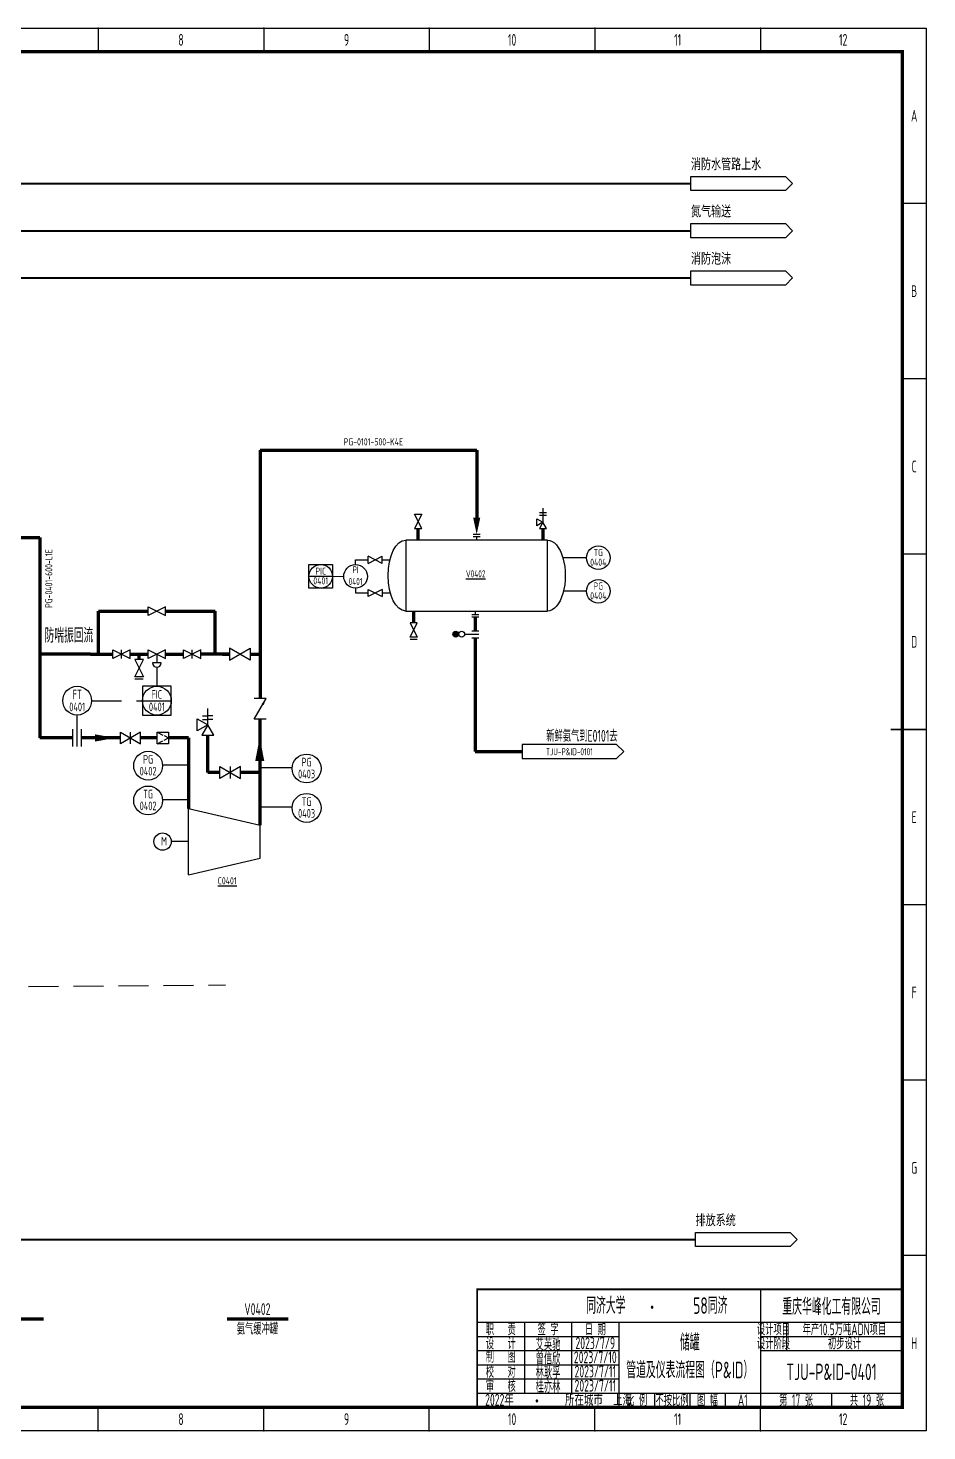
# Model space of a CAD drawing. Header units: millimetres. Extents: x 453 to 7190, y 523 to 4294.
# Drawn here: x 1605 to 1985, y 523 to 1117 of the extents above; entities that cross this region are included whole.
import ezdxf
from ezdxf.enums import TextEntityAlignment as Align

# ---------------------------------------------------------------- set-up
doc = ezdxf.new("R2010")
doc.units = ezdxf.units.MM
doc.linetypes.add('DASHED', pattern=[19.05, 12.7, -6.35])
for name, color, linetype, lineweight in [('01-主物流线-粗实线', 134, 'Continuous', 80), ('01-文本 @ 1', 7, 'Continuous', 25), ('02-辅助物流线-中粗线', 30, 'Continuous', 40), ('03-设备外轮廓线-细实线', 7, 'Continuous', 25), ('04-设备内部件-细实线', 170, 'Continuous', 25), ('05-图框与标题栏', 7, 'Continuous', 25), ('07-箭头', 7, 'Continuous', 25), ('08-进出物流标志', 7, 'Continuous', 25), ('09-文本', 7, 'Continuous', 25), ('1-主物料线', 134, 'Continuous', 80), ('1-主要物流线', 134, 'Continuous', 80), ('10-阀门', 102, 'Continuous', 25), ('11-文本', 7, 'Continuous', 25), ('11-管道组合号', 50, 'Continuous', 15), ('12-仪表', 190, 'Continuous', 25), ('12-设备位号线', 7, 'Continuous', 80), ('13-电动气动信号线', 226, 'DASHED', 25), ('14-氮气', 241, 'Continuous', 40), ('14-箭头', 7, 'Continuous', 25), ('15-仪表', 190, 'Continuous', 25), ('15-文本', 7, 'Continuous', 15), ('15-文本 @ 1', 7, 'Continuous', 15), ('16-阀门与管件', 102, 'Continuous', 25), ('17-图框与标题栏', 7, 'Continuous', 25), ('20-公用工程-消防用水', 152, 'Continuous', 40), ('22-公用工程-消防泡沫', 2, 'Continuous', 40), ('5-接续符号', 7, 'Continuous', 25), ('7-文本', 7, 'Continuous', 25), ('9-文本', 7, 'Continuous', 15), ('A主物流', 134, 'Continuous', 80), ('A仪表', 190, 'Continuous', 25), ('A控制线', 226, 'DASHED', 25), ('A设备轮廓', 7, 'Continuous', 25)]:
    doc.layers.add(name, color=color, linetype=linetype, lineweight=lineweight)
doc.layers.add('TITLE', color=7, linetype='Continuous')
doc.styles.add('3-gbcbig', font='gbenor.shx', dxfattribs={"width": 0.7, "height": 3, "bigfont": 'gbcbig.shx'})
doc.styles.add('5-gbcbig', font='gbenor.shx', dxfattribs={"width": 0.7, "height": 5, "bigfont": 'gbcbig.shx'})
doc.styles.add('7-gbcbig', font='gbenor.shx', dxfattribs={"width": 0.7, "height": 7, "bigfont": 'gbcbig.shx'})
doc.styles.add('EQ55', font='gbenor.shx', dxfattribs={"width": 0.75, "height": 5, "bigfont": 'gbcbig.shx'})
doc.styles.get("Standard").update_dxf_attribs({"font": 'arial.ttf'})
doc.styles.add('卷心菜', font='gbenor.shx', dxfattribs={"width": 0.75, "bigfont": 'gbcbig.shx'})
doc.styles.add('国标汉字', font='gbenor.shx', dxfattribs={"height": 7, "bigfont": 'gbcbig.shx'})
doc.styles.add('头号烷家', font='gbenor.shx', dxfattribs={"width": 0.75, "height": 3, "bigfont": 'gbcbig.shx'})
doc.styles.add('工程字', font='gbenor.shx', dxfattribs={"bigfont": 'gbcbig.shx'})

# ---------------------------------------------------------------- blocks, each defined once
blk = doc.blocks.new('接续标志')
at = {"layer": '5-接续符号'}
for p, q in [((-43, 3), (-3, 3)), ((-43, -3), (-43, 3)), ((-3, 3), (0, 0)), ((0, 0), (-3, -3)), ((-3, -3), (-43, -3))]:
    blk.add_line(p, q, dxfattribs=at)
blk = doc.blocks.new('管道组合号')
at = {"layer": '11-管道组合号', "style": '头号烷家', "width": 0.75}
blk.add_attdef('管道组合号', (-4.3, 3.13), '', height=3, dxfattribs=at)
blk = doc.blocks.new('就地安装仪表')
at = {"layer": '12-仪表', "ltscale": 0.25}
blk.add_circle((0, -5), 5, dxfattribs=at)
at = {"layer": '15-文本', "style": '工程字', "width": 0.75}
blk.add_attdef('仪表名称', text='', height=3, dxfattribs=at).set_placement((0, -4.29), align=Align.CENTER)
blk.add_attdef('仪表编号', text='', height=3, dxfattribs=at).set_placement((0, -5.39), align=Align.TOP_CENTER)
blk = doc.blocks.new('*U194')
at = {"layer": '13-电动气动信号线'}
ref = blk.add_blockref('就地安装仪表', (1655.37, 810.93), dxfattribs=dict(at, xscale=1.22131819118647, yscale=1.22131819118647, zscale=1.22131819118647))
ref.add_attrib('仪表名称', 'PG', dxfattribs={"layer": '15-文本 @ 1', "height": 3.664, "style": '工程字', "width": 0.75}).set_placement((1655.37, 805.7), align=Align.CENTER)
ref.add_attrib('仪表编号', '0402', dxfattribs={"layer": '15-文本 @ 1', "height": 3.664, "style": '工程字', "width": 0.75}).set_placement((1655.37, 804.35), align=Align.TOP_CENTER)
blk = doc.blocks.new('*U195')
at = {"layer": '13-电动气动信号线'}
ref = blk.add_blockref('就地安装仪表', (1722.46, 809.74), dxfattribs=dict(at, xscale=1.22131819118647, yscale=1.22131819118647, zscale=1.22131819118647))
ref.add_attrib('仪表名称', 'PG', dxfattribs={"layer": '15-文本 @ 1', "height": 3.664, "style": '工程字', "width": 0.75}).set_placement((1722.46, 804.51), align=Align.CENTER)
ref.add_attrib('仪表编号', '0403', dxfattribs={"layer": '15-文本 @ 1', "height": 3.664, "style": '工程字', "width": 0.75}).set_placement((1722.46, 803.15), align=Align.TOP_CENTER)
blk = doc.blocks.new('*U196')
at = {"layer": '13-电动气动信号线'}
ref = blk.add_blockref('就地安装仪表', (1655.37, 796.23), dxfattribs=dict(at, xscale=1.22131819118647, yscale=1.22131819118647, zscale=1.22131819118647))
ref.add_attrib('仪表名称', 'TG', dxfattribs={"layer": '15-文本 @ 1', "height": 3.664, "style": '工程字', "width": 0.75}).set_placement((1655.37, 790.99), align=Align.CENTER)
ref.add_attrib('仪表编号', '0402', dxfattribs={"layer": '15-文本 @ 1', "height": 3.664, "style": '工程字', "width": 0.75}).set_placement((1655.37, 789.64), align=Align.TOP_CENTER)
blk = doc.blocks.new('*U197')
at = {"layer": '13-电动气动信号线'}
ref = blk.add_blockref('就地安装仪表', (1722.46, 793.06), dxfattribs=dict(at, xscale=1.22131819118647, yscale=1.22131819118647, zscale=1.22131819118647))
ref.add_attrib('仪表名称', 'TG', dxfattribs={"layer": '15-文本 @ 1', "height": 3.664, "style": '工程字', "width": 0.75}).set_placement((1722.46, 787.82), align=Align.CENTER)
ref.add_attrib('仪表编号', '0403', dxfattribs={"layer": '15-文本 @ 1', "height": 3.664, "style": '工程字', "width": 0.75}).set_placement((1722.46, 786.47), align=Align.TOP_CENTER)
blk = doc.blocks.new('箭头')
at = {"layer": '07-箭头'}
blk.add_lwpolyline([(0, 0, 0, 2.5, 0), (-7, 0, 2.5, 2.5, 0)], format="xyseb", dxfattribs=at)
blk = doc.blocks.new('*U224')
at = {"layer": '10-阀门'}
ref = blk.add_blockref('就地安装仪表', (1845.95, 897.88), dxfattribs=at)
ref.add_attrib('仪表名称', 'TG', dxfattribs={"layer": '15-文本 @ 1', "height": 3, "style": '工程字', "width": 0.75}).set_placement((1845.95, 893.59), align=Align.CENTER)
ref.add_attrib('仪表编号', '0404', dxfattribs={"layer": '15-文本 @ 1', "height": 3, "style": '工程字', "width": 0.75}).set_placement((1845.95, 892.48), align=Align.TOP_CENTER)
blk = doc.blocks.new('*U225')
at = {"layer": '10-阀门'}
ref = blk.add_blockref('就地安装仪表', (1845.95, 883.69), dxfattribs=at)
ref.add_attrib('仪表名称', 'PG', dxfattribs={"layer": '15-文本 @ 1', "height": 3, "style": '工程字', "width": 0.75}).set_placement((1845.95, 879.41), align=Align.CENTER)
ref.add_attrib('仪表编号', '0404', dxfattribs={"layer": '15-文本 @ 1', "height": 3, "style": '工程字', "width": 0.75}).set_placement((1845.95, 878.3), align=Align.TOP_CENTER)
blk = doc.blocks.new('DCS系统仪表')
at = {"layer": '12-仪表'}
for p, q in [((-5, 10), (5, 10)), ((-5, 0), (-5, 10)), ((5, 10), (5, 0)), ((-5, 5), (5, 5)), ((5, 0), (-5, 0))]:
    blk.add_line(p, q, dxfattribs=at)
at = {"layer": '12-仪表', "ltscale": 0.25}
blk.add_circle((0, 5), 5, dxfattribs=at)
at = {"layer": '15-文本', "style": '工程字', "width": 0.75}
blk.add_attdef('仪表名称', text='', height=3, dxfattribs=at).set_placement((0, 5.71), align=Align.CENTER)
blk.add_attdef('仪表编号', text='', height=3, dxfattribs=at).set_placement((0, 4.61), align=Align.TOP_CENTER)
blk = doc.blocks.new('*U226')
at = {"layer": '13-电动气动信号线'}
ref = blk.add_blockref('DCS系统仪表', (1728.46, 880.02), dxfattribs=at)
ref.add_attrib('仪表名称', 'PIC', dxfattribs={"layer": '15-文本 @ 1', "height": 3, "style": '工程字', "width": 0.75}).set_placement((1728.46, 885.73), align=Align.CENTER)
ref.add_attrib('仪表编号', '0401', dxfattribs={"layer": '15-文本 @ 1', "height": 3, "style": '工程字', "width": 0.75}).set_placement((1728.46, 884.62), align=Align.TOP_CENTER)

msp = doc.modelspace()

# ---------------------------------------------------------------- hatches: boundary and pattern name
at = {"layer": '16-阀门与管件'}
msp.add_hatch(color=256, dxfattribs=at).paths.add_polyline_path([(1786.86, 860.5, 1), (1784.36, 860.5, 1)])

# ---------------------------------------------------------------- linework, layer by layer
for p, q in [((1792.97, 902.81), (1795.97, 902.81)), ((1792.97, 901.81), (1795.97, 901.81)), ((1794.47, 900.31), (1794.47, 901.81)), ((1792.36, 868.81), (1795.36, 868.81)), ((1792.36, 867.81), (1795.36, 867.81)), ((1793.86, 870.31), (1793.86, 868.81))]:
    msp.add_line(p, q)
for points in [[(1702.6, 806.85, 3.76, 0, 0), (1702.6, 816.62, 0, 0, 0)], [(1702.66, 806.85, 3.76, 0, 0), (1702.66, 816.62, 0, 0, 0)]]:
    msp.add_lwpolyline(points, format="xyseb")
at = {"layer": '01-主物流线-粗实线'}
for p, q in [((1702.84, 938.41), (1794.47, 938.41)), ((1794.47, 938.41), (1794.47, 909.81)), ((1769.71, 900.31), (1769.71, 905.31)), ((1822.47, 905.31), (1822.47, 900.31)), ((1550.22, 901.5), (1609.48, 901.5)), ((1767.83, 865.31), (1767.83, 870.31)), ((1793.86, 867.81), (1793.86, 862)), ((1793.86, 859), (1793.86, 810.85)), ((1644.08, 852.01), (1644.12, 852.01)), ((1689.67, 852.01), (1689.82, 852.01)), ((1694.21, 852.01), (1694.25, 852.01)), ((1793.86, 810.85), (1813.72, 810.85))]:
    msp.add_line(p, q, dxfattribs=at)
at = {"layer": '02-辅助物流线-中粗线'}
msp.add_line((1265.17, 604.2), (1887.13, 604.2), dxfattribs=at)
at = {"layer": '03-设备外轮廓线-细实线'}
for p, q in [((1824.47, 900.31), (1764.47, 900.31)), ((1824.47, 900.31), (1814.47, 900.31)), ((1764.47, 870.31), (1824.47, 870.31))]:
    msp.add_line(p, q, dxfattribs=at)
at = {"layer": '03-设备外轮廓线-细实线', "extrusion": (0, 0, -1)}
for centre, start_param, end_param in [((1764.47, 885.31), 3.141593, 6.283185), ((1824.47, 885.31), 0, 3.141593)]:
    msp.add_ellipse(centre, major_axis=(0, 15), ratio=0.5, start_param=start_param, end_param=end_param, dxfattribs=at)
at = {"layer": '04-设备内部件-细实线'}
for p, q in [((1764.47, 900.31), (1764.47, 870.31)), ((1824.47, 870.31), (1824.47, 900.31))]:
    msp.add_line(p, q, dxfattribs=at)
at = {"layer": '05-图框与标题栏'}
for p, q in [((1634.25, 1117.16), (1634.25, 1107.16)), ((1704.33, 1117.16), (1704.33, 1107.16)), ((1774.42, 1117.16), (1774.42, 1107.16)), ((1844.5, 1117.16), (1844.5, 1107.16)), ((1914.58, 1117.16), (1914.58, 1107.16)), ((1984.67, 1042.91), (1974.67, 1042.91)), ((1984.67, 968.66), (1974.67, 968.66)), ((1984.67, 894.41), (1974.67, 894.41)), ((1984.67, 745.91), (1974.67, 745.91)), ((1984.67, 671.66), (1974.67, 671.66)), ((1984.67, 597.41), (1974.67, 597.41)), ((1914.67, 583.16), (1914.67, 533.16)), ((1794.67, 569.16), (1974.67, 569.16)), ((1814.67, 569.16), (1814.67, 539.16)), ((1834.67, 569.16), (1834.67, 539.16)), ((1854.67, 569.16), (1854.67, 533.16)), ((1925.67, 569.16), (1925.67, 557.16)), ((1794.67, 563.16), (1854.67, 563.16)), ((1914.67, 563.16), (1974.67, 563.16)), ((1794.67, 557.16), (1854.67, 557.16)), ((1914.67, 557.16), (1974.67, 557.16)), ((1794.67, 551.16), (1854.67, 551.16)), ((1794.67, 545.16), (1854.67, 545.16)), ((1794.67, 539.16), (1974.67, 539.16)), ((1869.67, 539.16), (1869.67, 533.16)), ((1884.67, 539.16), (1884.67, 533.16)), ((1899.67, 539.16), (1899.67, 533.16)), ((1944.67, 539.16), (1944.67, 533.16)), ((1634.25, 523.16), (1634.25, 533.16)), ((1704.33, 523.16), (1704.33, 533.16)), ((1774.42, 523.16), (1774.42, 533.16)), ((1844.5, 523.16), (1844.5, 533.16)), ((1914.58, 523.16), (1914.58, 533.16))]:
    msp.add_line(p, q, dxfattribs=at)
at = {"layer": '05-图框与标题栏', "const_width": 1.4}
msp.add_lwpolyline([(1168.67, 1107.16), (1168.67, 533.16), (1974.67, 533.16), (1974.67, 1107.16)], close=True, dxfattribs=at)
at = {"layer": '05-图框与标题栏', "const_width": 0.8}
for points in [[(1984.67, 820.16), (1969.67, 820.16)], [(1974.67, 583.16), (1794.67, 583.16), (1794.67, 533.16)]]:
    msp.add_lwpolyline(points, dxfattribs=at)
at = {"layer": '05-图框与标题栏'}
for p in [(1634.25, 1117.16), (1634.25, 1117.16), (1634.25, 1117.16), (1704.33, 1117.16), (1704.33, 1117.16), (1704.33, 1117.16), (1774.42, 1117.16), (1774.42, 1117.16), (1774.42, 1117.16), (1844.5, 1117.16), (1844.5, 1117.16), (1844.5, 1117.16), (1914.58, 1117.16), (1914.58, 1117.16), (1914.58, 1117.16), (1984.67, 1042.91), (1984.67, 968.66), (1984.67, 894.41), (1984.67, 820.16), (1984.67, 745.91), (1984.67, 671.66), (1984.67, 597.41), (1634.25, 523.16), (1704.33, 523.16), (1774.42, 523.16), (1844.5, 523.16), (1914.58, 523.16)]:
    msp.add_point(p, dxfattribs=at)
at = {"layer": '08-进出物流标志'}
for p, q in [((1813.72, 813.85), (1813.72, 807.85)), ((1853.72, 813.85), (1813.72, 813.85)), ((1856.72, 810.85), (1853.72, 813.85)), ((1813.72, 807.85), (1853.72, 807.85)), ((1853.72, 807.85), (1856.72, 810.85))]:
    msp.add_line(p, q, dxfattribs=at)
at = {"layer": '1-主要物流线'}
msp.add_line((1609.48, 901.5), (1609.48, 819.85), dxfattribs=at)
at = {"layer": '10-阀门'}
for p, q in [((1655.41, 872.15), (1662.74, 868.49)), ((1662.74, 872.15), (1655.41, 868.49)), ((1655.41, 868.49), (1655.41, 872.15)), ((1662.74, 868.49), (1662.74, 872.15)), ((1647.76, 853.83), (1640.44, 850.17)), ((1640.44, 850.17), (1640.44, 853.83)), ((1640.44, 853.83), (1647.76, 850.17)), ((1644.1, 850.17), (1644.1, 853.83)), ((1647.76, 850.17), (1647.76, 853.83)), ((1649.77, 849.81), (1653.44, 842.49)), ((1649.77, 842.49), (1653.44, 849.81)), ((1653.44, 849.81), (1649.77, 849.81)), ((1662.74, 853.83), (1655.41, 850.17)), ((1655.41, 850.17), (1655.41, 853.83)), ((1655.41, 853.83), (1662.74, 850.17)), ((1659.08, 852), (1659.08, 848.33)), ((1662.74, 850.17), (1662.74, 853.83)), ((1670.39, 853.83), (1677.72, 850.17)), ((1677.72, 853.83), (1670.39, 850.17)), ((1670.39, 850.17), (1670.39, 853.83)), ((1674.05, 850.17), (1674.05, 853.83)), ((1677.72, 850.17), (1677.72, 853.83)), ((1660.91, 848.33), (1657.24, 848.33)), ((1653.44, 842.49), (1649.77, 842.49)), ((1678.39, 825.95), (1680.6, 825.95)), ((1680.6, 822.12), (1680.6, 829)), ((1682.81, 825.95), (1680.6, 825.95)), ((1678.39, 824.35), (1680.6, 824.35)), ((1682.81, 824.35), (1680.6, 824.35)), ((1643.73, 819.02), (1652.19, 814.14)), ((1652.19, 819.02), (1643.73, 814.14)), ((1643.73, 814.14), (1643.73, 819.02)), ((1647.96, 814.14), (1647.96, 819.02)), ((1652.19, 814.14), (1652.19, 819.02)), ((1659.17, 814.14), (1659.17, 819.02)), ((1659.17, 819.02), (1664.06, 819.02)), ((1659.17, 819.02), (1661.62, 817.8)), ((1659.17, 814.14), (1661.62, 815.36)), ((1664.06, 814.14), (1659.17, 814.14)), ((1662.11, 817.55), (1664.06, 816.58)), ((1662.11, 815.6), (1664.06, 816.58)), ((1664.06, 819.02), (1664.06, 814.14)), ((1690.1, 804.49), (1690.1, 799.4))]:
    msp.add_line(p, q, dxfattribs=at)
for points in [[(1689.82, 849.45), (1694.23, 852), (1689.82, 854.54)], [(1698.64, 849.45), (1694.23, 852), (1698.64, 854.54)], [(1676.19, 824.67), (1680.6, 822.12), (1676.19, 819.58)], [(1683.15, 817.71), (1680.6, 822.12), (1678.06, 817.71)], [(1685.69, 804.49), (1690.1, 801.94), (1685.69, 799.4)], [(1694.51, 804.49), (1690.1, 801.94), (1694.51, 799.4)]]:
    msp.add_lwpolyline(points, close=True, dxfattribs=at)
for points in [[(1702.84, 828.91), (1705.38, 833.32), (1700.29, 833.32)], [(1705.38, 824.5), (1700.29, 824.5), (1702.84, 828.91)]]:
    msp.add_lwpolyline(points, dxfattribs=at)
msp.add_lwpolyline([(1703.9, 830.75, 0.977, 0, 0), (1705.38, 833.32, 0, 0, 0)], format="xyseb", dxfattribs=at)
msp.add_arc((1659.08, 848.33), 1.83, 180, 0, dxfattribs=at)
at = {"layer": '12-仪表'}
for p, q in [((1840.95, 892.88), (1830.94, 892.89)), ((1840.95, 878.69), (1831.2, 878.7)), ((1659.08, 846.5), (1659.08, 838.46))]:
    msp.add_line(p, q, dxfattribs=at)
at = {"layer": '12-设备位号线'}
for p, q in [((1585.22, 570.57), (1611.12, 570.57)), ((1688.79, 570.58), (1714.69, 570.58))]:
    msp.add_line(p, q, dxfattribs=at)
at = {"layer": '13-电动气动信号线'}
for p, q in [((1733.46, 885.02), (1738.19, 884.98)), ((1604.79, 711.38), (1688.07, 712))]:
    msp.add_line(p, q, dxfattribs=at)
at = {"layer": '14-氮气'}
msp.add_line((1265.17, 1031.36), (1885.17, 1031.36), dxfattribs=at)
at = {"layer": '14-箭头'}
msp.add_lwpolyline([(1794.47, 902.81, 0, 3, 0), (1794.47, 909.81, 3, 3, 0)], format="xyseb", dxfattribs=at)
at = {"layer": '15-仪表'}
for p, q in [((1743.19, 889.98), (1743.19, 891.98)), ((1743.19, 891.98), (1748.49, 891.98)), ((1754.49, 891.98), (1757.75, 891.98)), ((1743.19, 879.98), (1743.19, 877.98)), ((1743.19, 877.98), (1748.49, 877.98)), ((1754.49, 877.98), (1757.75, 877.98))]:
    msp.add_line(p, q, dxfattribs=at)
msp.add_circle((1743.19, 884.98), 5, dxfattribs=at)
at = {"layer": '16-阀门与管件'}
for p, q in [((1768.21, 911.31), (1771.21, 911.31)), ((1771.21, 905.31), (1768.21, 911.31)), ((1771.21, 911.31), (1768.21, 905.31)), ((1819.91, 906.39), (1819.91, 909.39)), ((1819.91, 906.39), (1819.91, 909.39)), ((1819.91, 909.39), (1822.51, 907.89)), ((1824.01, 911.89), (1821.01, 911.89)), ((1821.01, 910.89), (1824.01, 910.89)), ((1822.51, 913.89), (1822.51, 907.89)), ((1768.21, 905.31), (1771.21, 905.31)), ((1822.51, 907.89), (1819.91, 906.39)), ((1822.51, 907.89), (1821.01, 905.29)), ((1821.01, 905.29), (1824.01, 905.29)), ((1824.01, 905.29), (1822.51, 907.89)), ((1754.49, 890.48), (1748.49, 893.48)), ((1748.49, 890.48), (1754.49, 893.48)), ((1748.49, 890.48), (1748.49, 893.48)), ((1754.49, 890.48), (1754.49, 893.48)), ((1748.49, 876.48), (1748.49, 879.48)), ((1754.49, 879.48), (1748.49, 876.48)), ((1748.49, 879.48), (1754.49, 876.48)), ((1754.49, 879.48), (1754.49, 876.48)), ((1769.33, 865.31), (1766.33, 865.31)), ((1766.33, 865.31), (1769.33, 859.31)), ((1766.33, 859.31), (1769.33, 865.31)), ((1792.36, 862), (1795.36, 862)), ((1769.33, 859.31), (1766.33, 859.31)), ((1769.33, 858.31), (1766.33, 858.31)), ((1789.36, 860.5), (1795.36, 860.5)), ((1792.36, 859), (1795.36, 859)), ((1653.28, 841.4), (1649.82, 841.4))]:
    msp.add_line(p, q, dxfattribs=at)
for centre in [(1785.61, 860.5), (1788.11, 860.5)]:
    msp.add_circle(centre, 1.25, dxfattribs=at)
at = {"layer": '20-公用工程-消防用水'}
msp.add_line((1265.17, 1051.36), (1885.17, 1051.36), dxfattribs=at)
at = {"layer": '22-公用工程-消防泡沫'}
msp.add_line((1265.17, 1011.36), (1885.17, 1011.36), dxfattribs=at)
at = {"layer": 'A主物流'}
for p, q in [((1702.84, 938.41), (1702.84, 833.32)), ((1634.33, 852), (1634.33, 870.32)), ((1634.33, 870.32), (1655.41, 870.32)), ((1662.74, 870.32), (1683.82, 870.32)), ((1683.82, 852), (1683.82, 870.32)), ((1630.94, 852), (1609.48, 852)), ((1609.48, 852), (1609.48, 816.58)), ((1630.94, 852), (1640.44, 852)), ((1647.76, 852), (1655.41, 852)), ((1651.6, 849.81), (1651.6, 852)), ((1662.74, 852), (1670.39, 852)), ((1689.82, 852), (1677.72, 852)), ((1686.91, 852), (1689.82, 852)), ((1698.64, 852), (1702.66, 852)), ((1702.84, 779.69), (1702.84, 824.5)), ((1659.17, 816.58), (1652.19, 816.58)), ((1659.17, 816.58), (1658.81, 816.58)), ((1672.49, 816.58), (1664.06, 816.58)), ((1672.24, 816.58), (1664.06, 816.58)), ((1672.49, 816.58), (1672.49, 805.22)), ((1680.6, 801.94), (1680.6, 817.71)), ((1672.49, 805.22), (1672.49, 786.75)), ((1685.69, 801.94), (1680.6, 801.94)), ((1702.84, 801.94), (1694.51, 801.94))]:
    msp.add_line(p, q, dxfattribs=at)
at = {"layer": 'A主物流', "lineweight": 80, "ltscale": 0.5}
for p, q in [((1623.51, 816.58), (1609.48, 816.58)), ((1643.73, 816.58), (1627.17, 816.58))]:
    msp.add_line(p, q, dxfattribs=at)
at = {"layer": 'A仪表'}
for p, q in [((1652.97, 832.35), (1665.18, 832.35)), ((1625.34, 812.91), (1625.34, 826.25)), ((1623.51, 812.91), (1623.51, 820.24)), ((1627.17, 812.91), (1627.17, 820.24)), ((1672.49, 805.1), (1661.48, 805.1)), ((1716.36, 803.91), (1702.84, 803.91)), ((1672.49, 790.39), (1661.48, 790.39)), ((1716.36, 787.22), (1702.84, 787.22))]:
    msp.add_line(p, q, dxfattribs=at)
msp.add_lwpolyline([(1652.97, 826.25), (1665.18, 826.25), (1665.19, 838.46), (1652.98, 838.46)], close=True, dxfattribs=at)
for centre in [(1625.34, 832.35), (1659.08, 832.35)]:
    msp.add_circle(centre, 6.11, dxfattribs=at)
at = {"layer": 'A控制线'}
msp.add_line((1631.45, 832.35), (1652.97, 832.35), dxfattribs=at)
at = {"layer": 'A设备轮廓'}
for p, q in [((1672.49, 758.61), (1672.49, 786.75)), ((1672.49, 786.75), (1702.84, 779.69)), ((1702.84, 765.68), (1702.84, 779.69)), ((1672.49, 772.68), (1665.17, 772.68)), ((1672.49, 758.61), (1702.84, 765.68))]:
    msp.add_line(p, q, dxfattribs=at)
msp.add_circle((1661.5, 772.68), 3.66, dxfattribs=at)
at = {"layer": 'TITLE'}
for p, q in [((1143.67, 1117.16), (1984.67, 1117.16)), ((1984.67, 1117.16), (1984.67, 523.16)), ((1984.67, 523.16), (1143.67, 523.16))]:
    msp.add_line(p, q, dxfattribs=at)
msp.add_lwpolyline([(1143.67, 1117.16), (1984.67, 1117.16), (1984.67, 523.16), (1143.67, 523.16)], close=True, dxfattribs=at)

# ---------------------------------------------------------------- block references
at = {"layer": '01-主物流线-粗实线'}
for name in ['*U224', '*U226', '*U225', '*U194', '*U195', '*U196', '*U197']:
    msp.add_blockref(name, (0, 0), dxfattribs=at)
at = {"layer": '1-主物料线'}
for p in [(1928.17, 1051.36), (1928.17, 1031.36), (1928.17, 1011.36), (1930.13, 604.2)]:
    msp.add_blockref('接续标志', p, dxfattribs=at)
at = {"layer": '11-管道组合号'}
msp.add_blockref('管道组合号', (1742.49, 937.33), dxfattribs=at).add_auto_attribs({'管道组合号': 'PG-0101-500-K4E'})
at = {"layer": '13-电动气动信号线', "rotation": 90}
msp.add_blockref('管道组合号', (1617.95, 875.96), dxfattribs=at).add_auto_attribs({'管道组合号': 'PG-0401-600-L1E'})
at = {"layer": '13-电动气动信号线', "xscale": 1.22131819118647, "yscale": 1.22131819118647, "zscale": 1.22131819118647}
msp.add_blockref('箭头', (1641.45, 816.58), dxfattribs=at)

# ---------------------------------------------------------------- texts
at = {"insert": (1794.05, 886.04), "char_height": 3, "attachment_point": 5, "style": '3-gbcbig'}
msp.add_mtext_dynamic_manual_height_columns('{\\LV0402}', width=12.7249, gutter_width=35, heights=[12.14], dxfattribs=at)
at = {"layer": '01-文本 @ 1', "insert": (1688.87, 756.1), "char_height": 3, "attachment_point": 5, "style": 'EQ55'}
msp.add_mtext_dynamic_manual_height_columns('{\\LC0401}', width=28.0799, gutter_width=25, heights=[2.5], dxfattribs=at)
at = {"layer": '05-图框与标题栏', "attachment_point": 5}
for s, width, heights, insert, char_height, style in [('8', 70.0833, [0], (1669.29, 1112.16), 5, '5-gbcbig'), ('9', 70.0833, [0], (1739.37, 1112.16), 5, '5-gbcbig'), ('10', 70.0833, [0], (1809.46, 1112.16), 5, '5-gbcbig'), ('11', 70.0833, [0], (1879.54, 1112.16), 5, '5-gbcbig'), ('12', 70.0833, [0], (1949.62, 1112.16), 5, '5-gbcbig'), ('A', 10, [0], (1979.67, 1080.03), 5, '5-gbcbig'), ('B', 10, [0], (1979.67, 1005.78), 5, '5-gbcbig'), ('C', 10, [0], (1979.67, 931.53), 5, '5-gbcbig'), ('D', 10, [0], (1979.67, 857.28), 5, '5-gbcbig'), ('E', 10, [0], (1979.67, 783.03), 5, '5-gbcbig'), ('F', 10, [0], (1979.67, 708.78), 5, '5-gbcbig'), ('G', 10, [0], (1979.67, 634.53), 5, '5-gbcbig'), ('重庆华峰化工有限公司', 60, [0], (1944.67, 575.79), 7, '7-gbcbig'), ('职   责', 20, [0], (1804.67, 566.16), 5, '5-gbcbig'), ('签 字', 20, [0], (1824.67, 566.16), 5, '5-gbcbig'), ('日 期', 20, [0], (1844.67, 566.16), 5, '5-gbcbig'), ('设计项目', 15, [0], (1920.11, 566.16), 5, '5-gbcbig'), ('设   计', 20, [0], (1804.67, 560.16), 5, '5-gbcbig'), ('艾英驰', 20, [0], (1824.67, 559.82), 5, '5-gbcbig'), ('2023/7/9', 20, [0], (1844.67, 560.32), 5, '5-gbcbig'), ('设计阶段', 15, [0], (1920.11, 560.16), 5, '5-gbcbig'), ('H', 10, [0], (1979.67, 560.28), 5, '5-gbcbig'), ('制   图', 20, [0], (1804.67, 554.52), 5, '5-gbcbig'), ('曾信欣', 20, [0], (1824.67, 553.82), 5, '5-gbcbig'), ('2023/7/10', 20, [0], (1844.67, 554.32), 5, '5-gbcbig'), ('校   对', 20, [0], (1804.67, 548.16), 5, '5-gbcbig'), ('林耿孚', 20, [0], (1824.67, 547.82), 5, '5-gbcbig'), ('2023/7/11', 20, [0], (1844.67, 548.32), 5, '5-gbcbig'), ('TJU-P&ID-0401', 60, [12.52], (1944.67, 548.16), 7, '7-gbcbig'), ('审   核', 20, [0], (1804.67, 542.16), 5, '5-gbcbig'), ('桂亦林', 20, [0], (1824.67, 541.82), 5, '5-gbcbig'), ('2023/7/11', 20, [0], (1844.67, 542.32), 5, '5-gbcbig'), ('比 例', 15, [0], (1862.17, 536.16), 5, '5-gbcbig'), ('不按比例', 15, [0], (1877.17, 536.16), 5, '5-gbcbig'), ('图 幅', 15, [0], (1892.17, 536.16), 5, '5-gbcbig'), ('A1', 14.9167, [0], (1907.12, 536.16), 5, '5-gbcbig'), ('第 17 张', 30, [0], (1929.67, 536.16), 5, '5-gbcbig'), ('共 19 张', 30, [0], (1959.67, 536.16), 5, '5-gbcbig'), ('8', 70.0833, [0], (1669.29, 528.16), 5, '5-gbcbig'), ('9', 70.0833, [0], (1739.37, 528.16), 5, '5-gbcbig'), ('10', 70.0833, [0], (1809.46, 528.16), 5, '5-gbcbig'), ('11', 70.0833, [0], (1879.54, 528.16), 5, '5-gbcbig'), ('12', 70.0833, [0], (1949.62, 528.16), 5, '5-gbcbig')]:
    msp.add_mtext_dynamic_manual_height_columns(s, width=width, gutter_width=25, heights=heights, dxfattribs=dict(at, insert=insert, char_height=char_height, style=style))
at = {"layer": '05-图框与标题栏'}
for s, insert, char_height, width, attachment_point, style in [('\\pi5.78018;同济大学             ', (1835.04, 576.23), 7, 32.2593, 4, '7-gbcbig'), ('58同济          ', (1893.38, 576.23), 7, 32.2593, 5, '7-gbcbig'), (' 2022{\\W0.8;年          所在城市  上海}', (1796.14, 536.31), 5, 67.5295, 4, '5-gbcbig'), ('{\\fFangSong|b0|i0|c134|p49;\\W0.8;·}', (1817.24, 538.29), 5, 18.9039, 1, '5-gbcbig')]:
    msp.add_mtext(s, dxfattribs=dict(at, insert=insert, char_height=char_height, width=width, attachment_point=attachment_point, style=style))
at = {"layer": '05-图框与标题栏', "insert": (1866.01, 577.96), "char_height": 5, "width": 31.5065, "attachment_point": 1}
msp.add_mtext('{\\fFangSong|b0|i0|c134|p49;\\W0.8;·}', dxfattribs=at)
at = {"layer": '09-文本', "attachment_point": 5}
for s, width, gutter_width, insert, char_height, style in [('TJU-P&ID-0101', 40, 15, (1833.72, 810.75), 3, '3-gbcbig'), ('年产10.5万吨ADN项目', 49.0599, 35, (1950.14, 566.16), 5, '5-gbcbig'), ('初步设计', 48.9999, 12.5, (1950.17, 560.16), 5, '5-gbcbig')]:
    msp.add_mtext_dynamic_manual_height_columns(s, width=width, gutter_width=gutter_width, heights=[0], dxfattribs=dict(at, insert=insert, char_height=char_height, style=style))
at = {"layer": '09-文本', "insert": (1701.64, 570.58), "char_height": 5, "width": 31.6592, "attachment_point": 5, "style": '5-gbcbig'}
msp.add_mtext('\\A1;V0402\\P{\\A0;氨气缓冲罐}', dxfattribs=at)
at = {"layer": '11-文本', "insert": (1823.9, 819.99), "char_height": 5, "attachment_point": 1, "style": '5-gbcbig'}
msp.add_mtext_dynamic_manual_height_columns('新鲜氨气到E0101去', width=40, gutter_width=12.5, heights=[0], dxfattribs=at)
at = {"layer": '15-仪表', "ltscale": 10, "insert": (1743.18, 885.31), "char_height": 3, "width": 10, "attachment_point": 5, "style": '3-gbcbig'}
msp.add_mtext('{\\C0;PI\\P0401}', dxfattribs=at)
at = {"layer": '17-图框与标题栏', "insert": (1884.67, 554.72), "char_height": 7, "attachment_point": 5, "style": '7-gbcbig'}
msp.add_mtext_dynamic_manual_height_columns('储罐\\P管道及仪表流程图（P&ID）', width=60, gutter_width=35, heights=[0], dxfattribs=at)
at = {"layer": '7-文本', "char_height": 5, "attachment_point": 1, "style": '国标汉字'}
for s, width, insert in [('消防水管路上水', 40, (1885.17, 1061.97)), ('氮气输送', 40, (1885.17, 1041.97)), ('消防泡沫', 40, (1885.17, 1021.97)), ('排放系统', 43.6691, (1887.13, 614.82))]:
    msp.add_mtext_dynamic_manual_height_columns(s, width=width, gutter_width=15, heights=[0], dxfattribs=dict(at, insert=insert))
at = {"layer": '9-文本'}
for s, width, gutter_width, heights, insert, char_height, attachment_point, style in [('防喘振回流', 24.224, 30.53, [0], (1611.54, 863.05), 6.107, 1, '头号烷家'), ('FT', 13.4345, 18.32, [0], (1625.34, 834.99), 4.03, 5, '卷心菜'), ('FIC', 13.4345, 18.32, [0], (1659.06, 834.99), 3.664, 5, '卷心菜'), ('0401', 13.4345, 18.32, [0], (1625.34, 829.72), 3.664, 5, '卷心菜'), ('0401', 13.4345, 18.32, [3.66], (1659.06, 829.72), 3.664, 5, '卷心菜')]:
    msp.add_mtext_dynamic_manual_height_columns(s, width=width, gutter_width=gutter_width, heights=heights, dxfattribs=dict(at, insert=insert, char_height=char_height, attachment_point=attachment_point, style=style))
at = {"layer": 'A设备轮廓', "insert": (1660.89, 774.72), "char_height": 3.66, "attachment_point": 1, "style": '卷心菜'}
msp.add_mtext_dynamic_manual_height_columns('M', width=5.1014, gutter_width=18.32, heights=[0], dxfattribs=at)

doc.saveas('drawing.dxf')
